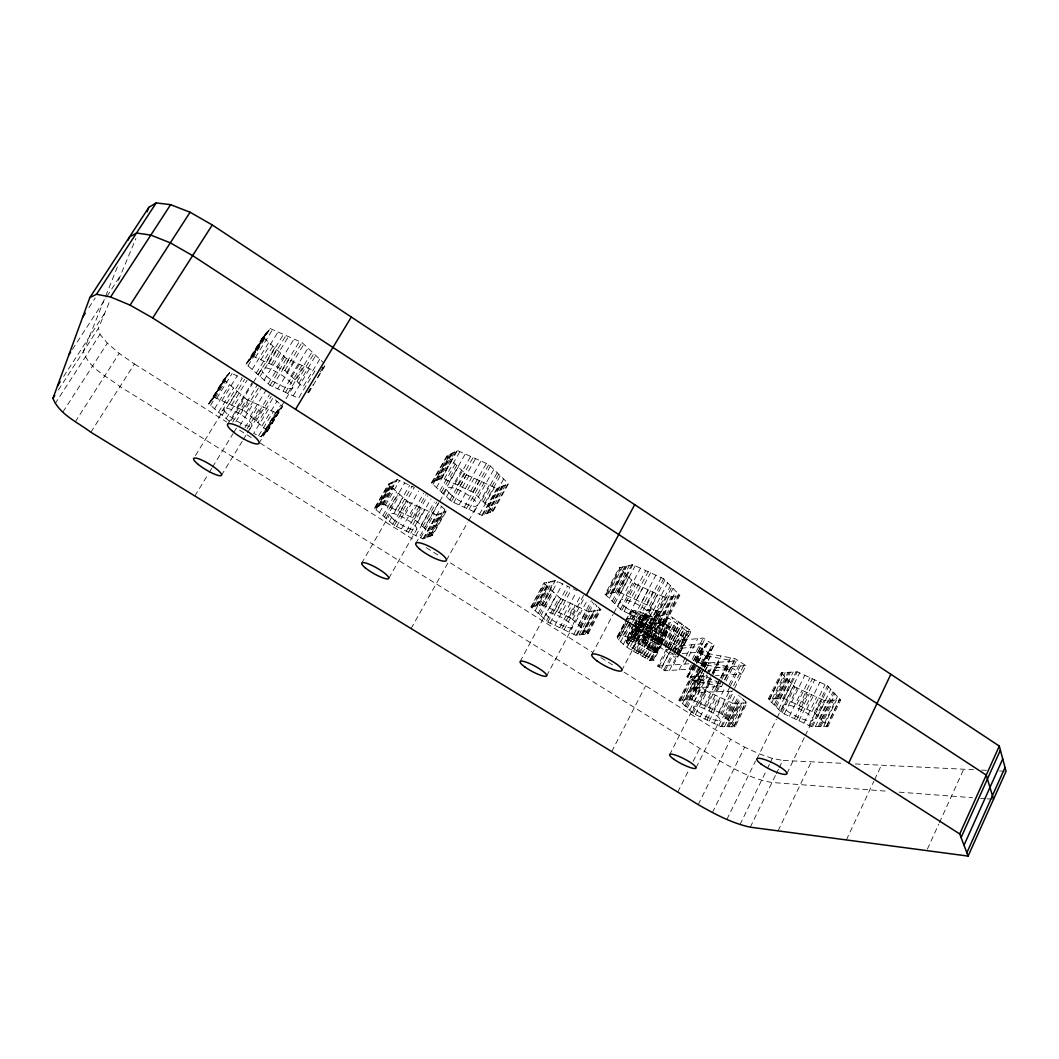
<?xml version="1.0" encoding="UTF-8"?>
<svg xmlns="http://www.w3.org/2000/svg" width="1059" height="1059" viewBox="0 0 1059 1059"><rect width="100%" height="100%" fill="white"/><g stroke="black" fill="none" stroke-linecap="round" stroke-linejoin="round"><path stroke-width="0.75" stroke-dasharray="5 3.75" d="M661.253 643.819L669.937 627.007L666.363 627.457C658.221 622.983 649.749 614.869 639.821 616.1L640.099 618.694L645.699 623.407L666.667 635.254L653.88 660.022L649.723 660.366C638.564 653.416 624.055 648.439 617.132 636.949L619.409 635.612L625.154 636.274L639.662 642.548L633.586 636.181L638.153 627.021M638.749 626.306L646.983 610.116C663.543 608.157 678.21 621.911 691.315 631.032L678.885 655.269M117.377 266.987L83.449 351.376C88.4 368.228 107.078 376.408 120.024 386.548L719.895 760.878C736.164 770.303 753.267 779.345 772.011 782.495L887.786 791.272M58.338 390.069L98.5 328.171L110.348 299.75M118.449 280.331L135.923 238.394M927.38 849.119L938.764 824.087M939.439 822.618L963.703 769.231M846.366 839.933L873.9 781.198M874.588 779.742L881.392 765.22M821.149 719.71L834.082 692.917M818.21 726.62L830.931 700.264M819.494 726.633L835.114 694.042M820.791 726.633L833.539 700.211M824.498 723.218L837.378 696.504M823.637 726.659L836.411 700.145M826.788 725.614L839.615 698.953M826.51 726.686L839.31 700.092M827.82 726.699L840.634 700.052L827.436 685.689L797.255 671.83L781.264 672.703L768.318 698.953L782.058 712.866L811.326 726.553L827.82 726.699L814.384 712.628L784.137 698.569L768.318 698.953M778.061 830.865L811.287 761.792M814.384 712.628L827.436 685.689M809.036 725.481L821.691 699.35M815.443 713.74L828.482 686.828M786.903 773.573L804.496 737.21M805.197 735.753L812.941 719.763M811.326 726.553L823.981 700.409L840.634 700.052M812.597 726.567L825.265 700.383M817.773 716.188L830.772 689.316M815.39 726.593L828.085 700.317M820.103 718.611L833.049 691.805M798.936 720.769L811.618 694.691M806.786 709.106L819.865 682.208M750.288 827.185L775.585 775.122M776.3 773.652L778.444 769.231M779.159 767.762L782.747 760.402L843.891 763.38M803.98 723.125L816.648 697.021M812.015 711.529L825.067 684.604M789.339 716.281L802.047 690.269M796.858 704.487L809.95 677.654M740.003 824.577L766.584 770.092M767.298 768.622L769.43 764.254M770.145 762.784L772.276 758.416L782.747 760.402M799.214 705.585L812.306 678.74M794.369 718.624L807.051 692.586M801.584 706.684L814.662 679.825M796.659 719.696L809.341 693.645M778.656 709.424L791.43 683.399M784.137 698.569L797.255 671.83M726.845 819.467L755.504 761.024M756.775 759.184L776.419 719.127M777.147 717.645L782.958 705.784M786.48 699.668L799.598 672.915M780.986 711.794L793.721 685.822M782.058 712.866L794.766 686.907L781.264 672.703M784.335 713.938L797.043 687.966M791.669 702.077L804.774 675.285M772.21 698.861L785.209 672.491M771.786 702.461L784.666 676.291M774.91 698.794L787.936 672.346M776.141 698.768L789.18 672.28M774.155 704.87L787.009 678.74M777.385 698.728L790.438 672.2M775.228 705.956L788.055 679.852M780.126 698.662L793.204 672.055M776.3 707.041L789.114 680.963M782.879 698.596L795.984 671.896M712.389 812.584L744.662 747.177L730.631 739.248L623.288 671.684M769.522 698.927L782.495 672.637M769.403 700.052L782.336 673.828M734.033 725.759L745.893 701.905M733.993 726.792L745.827 702.991M706.697 706.552L718.783 682.539L704.579 675.907L690.865 676.675L678.925 700.171L693.261 713.514L720.927 726.659L735.118 726.792L746.966 702.964L741.935 697.987M698.185 804.602L730.631 739.248M720.927 726.659L732.616 703.242L746.966 702.964M722.026 726.673L733.715 703.229M727.004 719.048L738.97 695.061M724.435 726.699L736.151 703.176M728.102 720.094L740.056 696.134M729.214 721.153L741.141 697.206M726.858 726.712L738.6 703.123M727.957 726.726L739.725 703.11M729.069 726.739L740.85 703.083M731.623 723.456L743.524 699.562M731.531 726.765L743.325 703.03M729.082 684.869L740.493 662.14M727.599 691.395L729.73 687.159M730.432 685.742L740.32 665.992M677.76 792.079L689.475 768.715M693.129 761.421L699.708 748.276M718.77 712.257L730.114 689.594M713.991 723.363L725.693 699.986M733.543 685.848L744.212 664.536M735.118 726.792L721.007 713.316L732.351 690.64M734.536 688.35L745.893 665.621L735.065 658.632L707.2 653.416L700.846 665.926M722.119 714.375L733.45 691.726M696.081 767.749L720.107 719.683M718.757 725.627L730.445 702.223M724.568 716.718L735.859 694.095M717.79 683.32L719.935 679.057M720.649 677.641L730.631 657.798M716.983 685.623L720.53 678.567M721.245 677.151L729.757 660.247M716.731 686.775L720.279 679.732M720.98 678.316L729.466 661.465M715.752 691.805L721.351 680.672M722.053 679.282L728.34 666.786M708.934 707.611L720.292 685.001M724.343 679.957L735.065 658.632M704.897 719.048L716.612 695.723M731.729 691.249L699.125 692.387L691.898 687.794L721.51 686.576L734.311 661.107L705.665 655.693L699.628 651.814L695.406 660.101L701.468 663.967L730.061 669.579L707.611 670.969M726.05 681.056L736.76 659.731M707.055 720.067L718.77 696.743M713.845 709.927L725.203 687.291M709.226 721.1L720.927 697.749M669.579 754.921L693.711 707.174M692.149 712.482L703.904 689.224M708.193 681.321L711.754 674.279M712.469 672.862L720.994 655.998M707.121 683.558L711.357 675.152M712.072 673.749L719.842 658.38M706.419 687.198L710.629 678.859M713.435 673.299L719.035 662.219M693.261 713.514L705.003 690.269L690.865 676.675M704.248 692.202L716.705 667.554M699.575 703.176L711.674 679.216M695.406 714.534L707.147 691.275M704.473 705.493L716.559 681.506M700.158 716.784L711.873 693.499M697.775 674.676L701.349 667.62M702.064 666.204L710.642 649.326M685.636 699.999L700.198 671.432L703.798 673.736L695.511 690.097M702.951 666.005L704.328 663.291L734.311 661.107M700.078 672.002L702.249 667.739M702.964 666.323L713.051 646.453M703.322 666.495L714.15 645.143L703.15 638.034L670.334 641.502L667.527 646.943M686.695 699.973L698.728 676.238M693.023 688.509L701.323 672.147M704.076 666.72L705.453 664.006M685.014 705.837L696.875 682.446M697.391 681.519L703.732 668.997M704.447 667.607L710.059 656.527M698.741 679.349L703.706 669.566M704.407 668.163L711.489 654.21M689.038 699.906L701.098 676.105M686.139 706.882L697.987 683.518M696.372 687.609L708.868 662.96M705.175 671.022L707.928 665.595M687.251 707.928L699.086 684.577M691.395 699.853L703.48 675.96M678.925 700.171L692.467 699.827L704.579 675.907M698 691.673L706.274 675.311L707.399 676.039L694.678 700.873M706.962 673.961L710.404 667.17M689.713 710.205L701.495 686.907M708.775 673.312L711.516 667.885L745.893 665.621M689.118 669.156L692.718 662.1M693.433 660.697L702.038 643.793M693.976 660.525L704.87 639.146M721.51 686.576L693.023 680.593L686.934 676.727L694.002 662.868M687.979 675.523L694.36 663M695.061 661.61L700.714 650.517M687.887 677.336L695.3 663.027M696.015 661.623L703.136 647.631M692.665 670.109L695.551 664.456M696.266 663.04L705.598 644.693M686.934 676.727L693.751 668.851L695.922 664.589M696.65 663.172L706.737 643.329L677.654 646.189L670.334 641.502M697.788 662.96L708.656 641.595M689.978 678.66L697.034 664.8M698.437 662.034L702.646 653.76M679.957 700.145L691.924 676.608M680.05 701.217L691.99 677.747M692.07 679.997L699.112 666.137M700.515 663.371L704.725 655.084M682.261 700.078L694.254 676.489M693.023 680.593L700.052 666.746M701.468 663.967L705.665 655.693M720.729 683.929L694.479 678.462L700.145 667.316M695.498 677.297L700.476 667.501M701.177 666.098L712.442 644.031M682.539 703.533L694.439 680.103M684.577 700.025L696.597 676.357M679.123 669.817L685.53 657.282M686.232 655.892L691.911 644.785M684.816 664.086L697.828 638.59M692.242 659.413L703.15 638.034M663.887 670.016L672.319 653.628M675.112 648.174L676.502 645.461M673.802 652.821L685.451 630.131C676.569 623.857 667.263 614.392 655.786 614.882L645.871 633.719M665.039 670.757L673.458 654.356L666.124 649.67L657.665 666.071L665.039 670.757L693.751 668.851M674.159 652.993L677.654 646.189M674.808 652.198L687.278 627.947M677.667 649.948L687.119 631.521L691.315 631.032M676.132 654.144L687.768 631.442M676.807 653.694L689.25 629.443M679.004 651.179L689.21 631.283M669.381 670.466L682.049 645.752M678.237 655.322L690.653 631.111M673.511 664.906L679.243 653.734M679.957 652.344L686.378 639.808M664.523 645.037L677.058 620.733M665.145 646.387L676.873 623.632M665.33 647.473L678.594 621.739M611.705 751.586L645.646 685.755M666.918 647.618L678.634 624.876M667.673 647.115L680.196 622.824M658.817 666.799L667.263 650.398M670.069 644.957L671.472 642.231M668.653 648.876L680.355 626.134M669.354 648.267L681.85 623.976M670.387 650.16L682.075 627.431M662.55 665.714L675.271 640.973M661.359 668.414L683.584 625.22M672.094 651.47L683.77 628.768M672.902 650.808L685.385 626.531M644.944 657.811L653.456 641.37L640.086 633.481L629.192 625.512M654.171 640.007L657.692 633.189C648.214 626.994 635.4 622.546 630.158 612.128L632.501 610.659L638.286 611.175L652.781 617.331L635.837 650.133L653.88 660.022M646.519 656.302L663.715 622.996L657.401 618.363L655.402 615.398M664.575 621.064L678.567 594.033M664.708 622.467L678.673 595.515M650.252 650.597L668.375 615.597M651.616 648.876L655.256 641.86M655.984 640.457L664.695 623.632M665.846 622.321L679.812 595.317L663.609 578.704L632.792 564.725L619.211 567.73L605.099 594.311L621.805 610.368L651.669 624.188L665.846 622.321L649.352 606.013L618.469 591.822L605.099 594.311M656.302 640.907L668.083 618.138M647.327 659.095L655.825 642.654L653.456 641.37M656.54 641.291L660.061 634.473L657.692 633.189M648.889 657.546L661.69 632.805M652.397 651.96L658.182 640.774M658.91 639.371L665.396 626.835M653.774 650.252L657.401 643.237M658.129 641.82L666.826 625.009M635.837 650.133L628.464 644.812L626.412 642.403L626.796 641.013C636.75 640.152 645.156 648.095 653.377 652.569L666.363 627.457M658.844 642.336L670.612 619.581M649.723 660.366L666.918 627.378M650.372 660.313L658.87 643.859L655.825 642.654M659.585 642.495L663.106 635.665M651.338 658.777L664.139 634.023M660.075 642.31L672.637 617.993M655.124 652.41L659.479 644.004M660.194 642.601L668.15 627.232M655.918 651.629L659.545 644.6M660.273 643.197L668.97 626.385M651.801 660.194L664.562 635.506M656.342 652.304L659.969 645.288M660.697 643.885L669.381 627.074M653.377 652.569L656.898 652.251L660.525 645.222M653.231 660.075L673.286 621.236M663.358 645.169L675.099 622.414M635.771 652.529L648.558 627.934M656.368 612.949L670.506 585.773M656.898 652.251L645.911 645.01L642.376 641.516L645.143 635.135M642.204 640.788L644.772 636.049M645.513 634.632L655.786 614.882M642.376 641.516L645.302 635.863M646.043 634.46L655.547 616.166M651.669 624.188L665.436 597.713L679.812 595.317M642.561 640.298L645.659 635.797M646.4 634.381L656.686 614.591M637.836 651.378L654.277 619.992M643.065 642.482L645.99 636.843M648.915 631.204L671.777 587.07M643.448 640.046L644.785 640.033L646.268 637.2M646.996 635.784L658.036 614.538M637.981 653.853L650.769 629.245M660.287 611.811L646.943 637.492L637.518 634.765L633.719 635.506M644.256 643.66L647.181 638.021M650.107 632.395L657.401 618.363M658.95 615.491L673.034 588.367M639.901 652.609L652.741 627.894M644.785 640.033L646.361 640.285L647.83 637.439M648.571 636.022L668.984 597.117M644.11 646.758L649.922 635.559M650.65 634.169L657.162 621.62M640.271 655.177L653.046 630.582M645.911 645.01L649.644 637.942M650.292 636.578L661.438 615.226M657.586 623.407L671.432 596.707M642.032 653.84L654.859 629.125M658.685 623.261L672.558 596.521M651.656 637.822L675.814 591.213M642.601 656.501L651.113 640.073M651.682 638.683L673.683 596.336M648.042 646.546L650.954 640.92M653.88 635.307L661.147 621.276M647.128 648.598L652.94 637.412M653.655 636.022L660.167 623.473M644.229 655.071L657.057 630.343M648.108 649.22L653.906 638.034M654.634 636.644L661.134 624.095M662.246 622.785L676.172 595.926M653.919 639.689L665.701 616.934M629.403 640.721L636.658 626.809M640.96 615.756L636.631 624.055L638.114 624.029L642.456 615.716M627.06 646.97L635.638 630.529M636.353 629.165L639.914 622.348M628.464 644.812L641.397 620.044M638.881 625.617L646.983 610.116M633.586 636.181L638.008 627.722M649.352 606.013L663.609 578.704M631.19 641.026L638.471 627.087M638.749 626.544L647.592 609.6M633.917 637.081L639.067 627.219M639.795 625.803L647.128 611.758L646.824 610.831M635.374 634.765L639.067 627.683M639.808 626.266L648.664 609.296M633.242 639.292L646.387 614.114M630.343 646.361L643.263 621.62M650.663 607.297L664.893 580.014M634.685 638.167L639.821 628.318M640.563 626.902L647.883 612.87L647.128 611.758M633.322 641.635L639.861 629.072M640.589 627.683L657.957 594.298M637.518 634.765L640.483 629.086M641.224 627.656L650.835 609.229M635.903 639.437L641.026 629.602M641.767 628.199L649.074 614.18L647.883 612.87M631.521 649.908L644.349 625.3M636.353 640.801L642.204 629.576M642.932 628.186L649.485 615.597M632.805 648.134L648.836 617.45M621.686 670.691L653.496 609.613M637.558 640.894L643.409 629.668M644.137 628.265L650.703 615.663L649.074 614.18M653.522 610.13L667.699 582.9M633.613 651.219L642.164 634.791M643.581 632.064L646.427 626.624M638.418 643.726L644.971 631.138M645.699 629.748L651.497 618.602M649.326 623.102L663.106 596.641M643.303 636.115L645.527 631.839M646.268 630.409L656.646 610.474M618.535 639.927L631.495 615.213M621.037 635.559L628.331 621.646M632.501 610.659L628.146 618.946L629.787 618.866L634.156 610.553M622.957 635.784L630.264 621.845M629.787 618.866L631.72 619.052L636.075 610.725M620.561 641.979L633.481 617.304M634.367 616.179L648.174 589.823M641.595 602.452L655.878 575.196M625.154 636.274L631.72 623.698M632.461 622.308L638.286 611.175M636.697 617.265L650.504 590.882M623.407 644.322L632.011 627.868M632.726 626.504L636.287 619.687M627.616 637.028L634.209 624.439M634.937 623.049L640.761 611.89M626.293 641.569L639.292 616.709M626.796 641.013L639.821 616.1M626.412 642.403L639.384 617.569M639.027 618.35L652.834 591.955M627.921 640.721L635.903 625.445M646.93 604.901L661.187 577.605M627.14 643.488L640.099 618.694M630.33 638.034L643.475 612.883M621.805 610.368L635.638 584.091L619.211 567.73M624.122 611.453L645.752 570.602M633.864 598.891L648.161 571.701M636.287 600.003L650.57 572.787M617.132 636.949L643.051 587.48M617.807 636.075L630.86 611.189M617.384 638.233L630.37 613.465M619.409 635.612L627.418 620.336M618.469 591.822L632.792 564.725M613.505 602.399L627.484 575.977M614.816 603.656L628.768 577.248M620.865 592.921L635.188 565.81M591.968 654.422L613.055 614.458M613.81 613.029L620.587 600.188M617.675 606.397L631.574 580.041M626.16 595.357L640.47 568.206M620.508 609.137L634.367 582.834M606.132 594.112L620.256 567.505M585.058 634.169L597.792 610.156M586.832 632.58L599.632 608.435M606.423 595.582L620.508 569.027M608.395 593.689L622.56 566.989M587.163 633.891L599.937 609.812M556.743 611.546L569.808 587.242L555.34 580.557L543.797 583.125L530.903 606.886L547.86 622.083L576.03 635.347L588.129 633.772L600.916 609.653L597.753 606.661M610.672 593.265L624.876 566.472M611.718 593.08L625.935 566.247M609.322 598.361L623.354 571.86M612.764 592.881L626.994 566.009M615.08 592.444L629.35 565.493M612.208 601.141L626.2 574.693M617.41 592.021L631.707 564.963M578.466 624.916L591.399 600.638M573.819 634.301L586.421 610.646M579.776 626.121L592.683 601.869M576.03 635.347L588.619 611.665L600.916 609.653M576.956 635.228L593.98 603.087M579.008 634.963L591.65 611.175M581.073 634.685L593.755 610.831M583.972 629.959L596.813 605.774L594.92 603.987M582.026 634.566L594.708 610.672M582.966 634.447L595.674 610.514M561.905 628.702L574.534 605.099M569.04 617.304L581.312 594.364M564.103 629.734L576.731 606.132M588.129 633.772L571.317 618.363L583.588 595.41M572.641 619.581L584.899 596.654M568.961 632.024L581.563 608.382M546.59 675.986L572.482 627.444A14.972 3.468 28.2 0 0 554.744 614.26A14.972 3.468 28.2 0 0 550.918 619.012A14.972 3.468 28.2 0 0 572.482 627.444M575.567 622.255L587.771 599.368M559.02 612.605L571.304 589.731M554.876 625.379L567.505 601.83M564.023 614.948L576.308 592.047M559.708 627.656L572.337 604.08M520.141 661.491L546.245 613.082M543.664 618.324L556.372 594.748M549.489 608.144L562.567 583.893M546.55 620.905L559.218 597.382M547.86 622.083L560.502 598.573L543.797 583.125M554.479 610.474L567.545 586.196M550.045 623.116L562.7 599.593M537.416 605.669L550.415 581.656M535.179 610.725L548.019 587.03M539.375 605.298L552.414 581.206M541.348 604.927L554.413 580.756M530.903 606.886L542.248 604.755L555.34 580.557M538.118 613.346L550.905 589.691M539.441 614.538L552.202 590.909M544.511 605.814L557.59 581.59M540.765 615.729L553.513 592.113M531.777 606.728L544.683 582.927M532.24 608.091L545.12 584.356M533.696 606.37L546.643 582.49M535.642 606L548.615 582.053M536.516 605.827L549.515 581.854M490.343 512.159L506.983 482.269M492.329 511.418L507.565 484.122M493.229 511.087L508.492 483.738L488.848 464.57L457.448 450.525L446.766 456.019L431.384 482.917L451.452 501.423L481.871 515.323L493.229 511.087L473.254 492.236L441.788 477.966L431.384 482.917M483.314 501.728L498.749 474.233M484.876 503.197L500.272 475.729M479.475 514.224L494.487 487.444M481.871 515.323L496.87 488.517L508.492 483.738M482.732 514.992L497.77 488.146M488.292 506.427L503.634 478.999M484.665 514.277L499.742 487.339M486.611 513.549L501.714 486.531M487.484 513.218L502.628 486.16M488.384 512.887L503.541 485.777M466.622 508.346L490.396 466.092M468.991 509.445L484.029 482.719M478.297 497.002L493.812 469.415M446.355 560.33L467.787 522.18M468.581 520.763L477.318 505.222M474.233 511.828L489.258 485.075M481.752 500.258L497.201 472.724M411.091 628.569L448.606 561.733L592.537 652.331M465.351 488.649L480.958 461.049M459.024 504.878L474.088 478.244M470.778 491.111L486.372 463.471M464.239 507.261L479.29 480.587M473.254 492.236L488.848 464.57M425.308 537.998L438.969 513.946M426.949 537.39L440.65 513.258M427.704 537.112L441.418 512.953M457.475 485.075L473.095 457.528M428.458 536.834L442.185 512.635M449.916 499.994L465.007 473.386M431.039 533.961L444.886 509.551M430.126 536.225L443.893 511.934M431.807 535.602L445.614 511.245M459.937 486.187L475.557 458.626M451.452 501.423L466.529 474.829L446.766 456.019M400.209 511.974L414.334 487.378L397.324 479.595L388.335 484.254L374.409 508.28L394.305 525.529L422.938 538.885L432.575 535.311L446.395 510.928L438.201 503.462L424.262 527.978M453.821 502.509L468.885 475.901M439.922 490.794L455.171 464.027M421.164 525.238L434.375 502.045M415.75 535.523L429.358 511.629M441.497 492.236L456.72 465.497M422.713 526.601L436.679 502.072M449.625 481.514L465.258 454.02M443.059 493.679L458.256 466.966M415.697 543.558L438.929 502.707M439.737 501.291L446.938 488.623M420.688 537.826L434.296 513.906M446.488 496.843L461.645 470.183M422.938 538.885L436.533 514.939L446.395 510.928M427.664 530.983L441.55 506.506M423.679 538.607L437.288 514.634M455.013 483.963L470.646 456.429M432.178 482.547L447.586 455.608M432.575 535.311L412.719 517.772L426.036 494.46M433.938 481.699L449.4 454.668M406.352 531.141L419.973 507.314M432.972 484.387L448.328 457.514M435.712 480.852L451.213 453.729M414.281 519.162L427.584 495.877M436.533 480.468L452.047 453.305M437.341 480.084L452.881 452.881M408.589 532.187L422.21 508.333M439.141 479.224L454.735 451.928M440.954 478.364L456.601 450.962M441.788 477.966L457.448 450.525M436.454 487.603L451.756 460.784M410.826 533.233L424.447 509.366M417.736 522.206L430.987 498.961M444.237 479.078L459.884 451.624M388.825 578.214L416.822 529.103M394.305 525.529L407.953 501.767L388.335 484.254M396.543 526.561L410.177 502.8M405.293 514.33L418.636 491.072M401.44 528.851L415.075 505.05M410.389 516.686L423.719 493.401M385.979 518.314L399.746 494.447M361.622 563.322L389.844 514.343M395.589 509.829L409.727 485.274M389.394 521.266L403.095 497.439M397.893 510.901L412.03 486.319M392.783 524.192L406.444 500.417M380.936 505.143L395.033 480.773M382.458 504.402L396.609 479.965M374.409 508.28L383.159 504.071L397.324 479.595M379.44 512.635L393.286 488.676M385.463 505.13L399.614 480.64M382.868 515.614L396.675 491.707M384.43 516.964L398.21 493.07M390.519 507.486L404.67 482.957M375.085 507.949L389.024 483.897M376.567 507.235L390.546 483.103M375.985 509.644L389.884 485.644M378.063 506.52L392.082 482.308M378.738 506.189L392.783 481.951M379.426 505.871L393.485 481.58M308.275 392.863L313.279 384.576M317.448 377.679L324.954 365.249L322.068 367.87M324.782 366.03L308.91 392.307L306.885 394.094L310.208 388.587M319.778 359.186L302.98 386.932L284.911 370.544L252.942 356.274L246.085 364.111L270.032 385.383L298.492 398.21L314.88 371.113L286.473 358.498L262.897 336.921L270.085 328.515L302 342.547L323.802 362.946M320.175 372.066L323.498 366.56M258.674 435.752L273.368 411.58M285.427 392.32L301.841 365.329M295.13 379.81L312.048 351.959M268.364 409.303L253.657 433.435L260.951 436.798L275.644 412.613L282.647 406.299L273.037 397.827L257.933 422.607M261.467 436.361L280.873 404.737M287.849 393.418L304.251 366.401M262.606 435.368L277.365 411.051M263.757 434.362L278.557 409.979M264.287 433.912L279.113 409.489M258.78 443.562L292.549 387.925A18.202 4.898 31.8 0 0 272.891 370.16A18.202 4.898 31.8 0 0 266.471 376.117A18.202 4.898 31.8 0 0 292.549 387.925M265.968 432.443L280.873 407.9M297.01 381.518L313.901 353.68M267.146 431.423L282.091 406.802M260.951 436.798L267.689 430.96L282.647 406.299M298.876 383.212L315.741 355.4M293.171 395.814L309.559 368.757M254.292 419.483L269.449 394.663M284.911 370.544L302 342.547M221.371 475.451L242.365 441.047M243.213 439.67L246.562 434.164M247.409 432.787L251.605 425.903A16.137 3.826 31.5 0 0 233.735 410.627A16.137 3.826 31.5 0 0 228.691 415.3A16.137 3.826 31.5 0 0 251.605 425.903M249.474 429.795L263.373 407.027M256.119 421.045L271.25 396.238M286.817 372.278L303.867 344.294M277.723 388.852L294.15 361.913M290.987 376.051L307.97 348.133M261.917 426.022L276.968 401.295M283.018 391.234L299.432 364.256M194.83 495.983L208.319 473.969M209.166 472.592L211.694 468.462M212.528 467.085L232.954 433.753M233.814 432.363L236.382 428.154L253.141 438.704M246.218 412.573L261.494 387.647M239.969 425.414L253.869 402.698M276.876 366.957L293.978 339.026M268.192 383.742L284.659 356.843M250.268 416.041L265.478 391.155M270.032 385.383L286.473 358.498M244.947 427.704L258.846 404.962M282.396 369.432L299.485 341.448M272.428 386.469L288.869 359.557M247.21 428.749L261.11 405.994M236.845 407.543L252.148 382.643M227.725 424.024L252.558 383.61M253.419 382.22L261.983 368.28M258.158 374.833L274.771 347.789M266.378 362.271L283.508 334.406M230.941 420.569L244.894 397.88M260.024 376.488L276.611 349.47M232.742 422.078L246.654 399.415L223.74 379.572L229.737 372.516L242.326 378.209L220.391 413.698M268.88 363.383L285.996 335.504M242.021 409.912L257.311 384.973M235.813 421.786L248.905 400.434M271.382 364.508L288.485 336.603M267.689 430.96L244.377 410.985L259.667 386.032M264.115 380.128L280.648 353.163M255.431 357.386L272.573 329.601M195.452 455.569L224.362 408.708M222.205 415.221L237.07 391.115M229.34 404.101L244.655 379.254M252.135 369.498L268.854 342.375M231.683 405.173L246.999 380.313M260.898 359.822L278.027 332.01M226.176 418.57L240.989 394.504M256.278 373.165L272.931 346.108M216.724 398.33L232.053 373.562M214.553 408.787L229.525 384.589M221.847 400.673L237.19 375.879M246.085 364.111L262.897 336.921M246.601 363.515L263.439 336.272M247.766 362.191L264.657 334.843M248.944 360.854L266.458 332.764M250.017 359.623L267.014 332.102M251.195 358.26L268.258 330.646M252.399 356.896L269.515 329.177M252.942 356.274L270.085 328.515M218.564 412.163L233.483 388.018M247.978 365.805L264.763 338.628M229.141 421.072L208.689 403.85L223.74 379.572M209.126 403.333L224.204 379.029M210.092 402.221L225.21 377.838M211.059 401.096L226.705 376.077M211.959 400.077L227.169 375.535M212.938 398.939L228.215 374.304M213.931 397.787L229.737 372.516M210.529 405.398L225.554 381.147M90.862 432.231L134.427 363.978L119.204 353.388L107.343 343.142L100.009 334.353L98.5 328.171M75.242 421.839L119.204 353.388M62.878 412.03L107.343 343.142M63.659 376.448L104.735 313.199M55.002 403.823L100.009 334.353M72.422 349.377L106.019 297.791M106.906 296.414L120.316 275.843M88.93 307.626L95.231 297.989M699.628 651.814L706.737 643.329M707.2 653.416L714.15 645.143M695.406 660.101L702.421 651.814L681.109 653.681M208.689 403.85L214.395 397.257L244.377 410.985M694.479 678.462L701.151 670.784M666.667 635.254L662.047 635.797L647.155 626.954L638.114 624.029M666.124 649.67L671.035 649.193M672.624 649.048L698.794 646.559L709.834 653.655L702.977 661.743L730.789 667.144L741.644 674.12L715.46 675.589M678.157 656.699L674.027 657.043L657.374 645.183L646.361 640.285M657.665 666.071L690.058 663.702M855.301 763.936L973.473 769.708M981.614 770.105L986.511 770.343M999.537 770.978L1004.422 771.217M899.21 792.145L972.506 797.705M980.594 798.314L985.439 798.685M987.054 798.804L991.912 799.174M631.72 619.052L639.106 621.236L648.426 625.71L643.501 621.276L642.575 618.549C659.148 616.801 673.789 630.462 686.934 639.57L682.764 640.007C673.392 633.216 663.583 623.155 651.391 623.327L651.166 624.585L653.032 626.769L665.608 635.4M772.276 758.416L759.051 753.77L744.662 747.177M466.529 474.829L496.87 488.517M246.654 399.415L275.644 412.613M635.638 584.091L665.436 597.713M407.953 501.767L436.533 514.939M794.766 686.907L823.981 700.409M573.316 588.87L577.062 590.604M383.159 504.071L412.719 517.772M560.502 598.573L588.619 611.665M542.248 604.755L571.317 618.363M705.003 690.269L732.616 703.242M692.467 699.827L721.007 713.316M660.061 634.473L662.457 635.744M134.427 363.978L226.613 421.998M260.117 443.086L413.698 539.759M426.261 547.662L440.226 556.452M600.93 657.613L614.908 666.402M704.328 663.291L711.516 667.885M663.715 622.996L669.937 627.007M674.08 653.628L676.079 655.124M650.703 615.663L652.781 617.331M685.451 630.131L687.119 631.521M393.22 519.095A15.422 3.667 29.8 0 0 416.147 529.818A15.422 3.667 29.8 0 0 400.659 516.157A15.422 3.667 29.8 0 0 393.22 519.095M697.563 711.502A14.707 3.243 26.9 0 0 719.657 720.411A14.707 3.243 26.9 0 0 703.507 708.286A14.707 3.243 26.9 0 0 697.563 711.502M450.313 494.116A17.341 4.646 29.6 0 0 476.391 506.096A17.341 4.646 29.6 0 0 459.725 490.41A17.341 4.646 29.6 0 0 450.313 494.116M625.167 606.926A16.825 4.355 27.6 0 0 650.027 616.285A16.825 4.355 27.6 0 0 630.82 601.393A16.825 4.355 27.6 0 0 625.167 606.926M786.731 710.615A16.573 4.024 25.9 0 0 812.2 720.57A16.573 4.024 25.9 0 0 794.938 707.015A16.573 4.024 25.9 0 0 786.731 710.615"/><path stroke-width="1.5" d="M52.95 398.356L89.856 297.539L148.869 207.326L156.202 202.904L170.618 204.678L190.077 212.237L212.277 224.971L999.312 746.079L1006.05 771.296L968.125 856.096L750.288 827.185C731.65 823.134 714.6 814.027 698.185 804.602L90.862 432.231C77.691 422.21 59.45 414.519 52.95 398.356L54.75 395.589M128.218 240.049L129.41 237.07L136.518 233.02L150.828 235.098L170.314 242.842L192.659 255.629L986.247 775.082L993.527 799.293M147.029 211.747L148.869 207.326M966.854 852.747L1005.031 767.484M961.095 837.523L1000.398 750.156M964.008 845.241L1002.741 758.932M968.125 856.096L959.732 833.949L999.312 746.079M848.749 762.996L890.844 674.265M586.342 595.224L634.698 504.666M295.554 409.317L351.31 317.025M89.856 297.539L96.501 294.283L110.586 296.983L130.085 305.124L152.721 318.004L212.277 224.971M130.085 305.124L190.077 212.237M57.504 385.913L60.138 381.849M68.888 354.805L70.662 352.091M110.586 296.983L170.618 204.678M96.501 294.283L156.202 202.904M82.628 317.276L85.329 313.146M152.721 318.004L959.732 833.949M760.733 763.751A16.732 3.495 26.4 0 0 786.215 774.248A16.732 3.495 26.4 0 0 768.569 761.024A16.732 3.495 26.4 0 0 760.733 763.751M673.59 759.038A14.826 2.806 27.2 0 0 695.684 768.371A14.826 2.806 27.2 0 0 679.216 756.523A14.826 2.806 27.2 0 0 673.59 759.038M596.839 660.763A16.984 3.773 27.8 0 0 621.686 670.691A16.984 3.773 27.8 0 0 602.042 656.143A16.984 3.773 27.8 0 0 596.839 660.763M525.052 667.104A15.091 3.005 28.3 0 0 546.59 675.986A15.091 3.005 28.3 0 0 528.507 663.066A15.091 3.005 28.3 0 0 525.052 667.104M198.39 464.53A16.282 3.309 31.1 0 0 221.371 475.451A16.282 3.309 31.1 0 0 202.984 460.625A16.282 3.309 31.1 0 0 198.39 464.53M232.596 431.37A18.387 4.249 31.3 0 0 258.78 443.562A18.387 4.249 31.3 0 0 238.474 426.367A18.387 4.249 31.3 0 0 232.596 431.37M365.209 567.783A15.554 3.177 29.7 0 0 388.216 578.81A15.554 3.177 29.7 0 0 372.265 565.599A15.554 3.177 29.7 0 0 365.209 567.783M419.311 548.721A17.5 4.037 29.4 0 0 445.508 561.058A17.5 4.037 29.4 0 0 428.286 545.941A17.5 4.037 29.4 0 0 419.311 548.721"/></g></svg>
